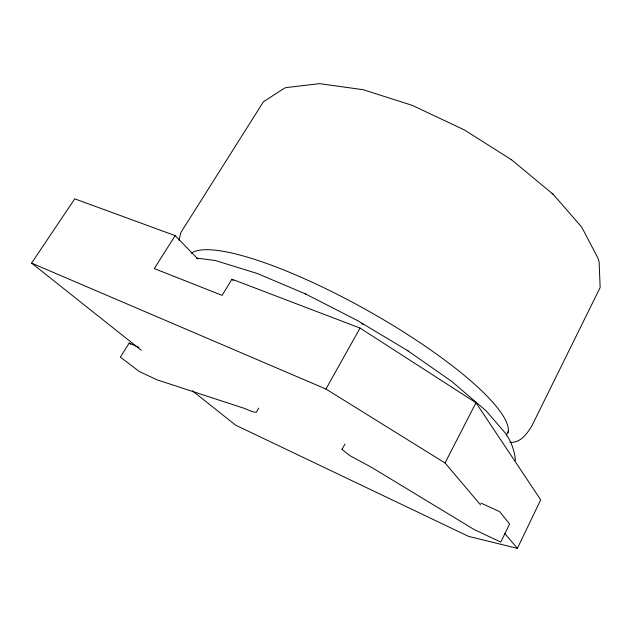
<?xml version="1.0" encoding="UTF-8"?>
<svg xmlns="http://www.w3.org/2000/svg" width="632" height="632" viewBox="0 0 632 632"><rect width="100%" height="100%" fill="white"/><g stroke="black" fill="none" stroke-linecap="round" stroke-linejoin="round"><path stroke-width="0.95" d="M515.388 460.594C514.883 451.28 510.988 441.025 505.521 433.331L486.166 410.855L451.762 381.452L407.19 350.326M179.03 240.16L180.799 232.639L263.41 101.791L284.266 88.259L286.193 87.595L319.547 83.645L363.313 89.736L412.491 105.449L464.394 129.939L511.557 159.785M192.357 390.797L235.641 425.17L468.612 536.386L517.387 548.355L540.7 499.849L475.975 402.742L360.05 328.071L231.936 279.194L222.116 295.373L154.303 268.592L175.167 235.625L74.75 198.835L31.6 263.117L141.347 350.286M506.232 435.274L508.389 430.961M480.581 504.928L445.047 462.987L475.975 402.742M480.889 503.072L499.596 511.58L509.605 523.96L500.789 542.09L473.992 529.45L371.608 467.372L349.615 455.514L342.023 449.431L344.969 444.035M31.6 263.117L325.938 389.036L360.05 328.071M342.023 449.431L342.394 448.767M258.685 408.122L256.26 412.333L252.381 411.685L244.236 408.327L156.744 379.729L139.285 371.49L120.372 357.143L129.205 343.042L138.977 347.489M510.056 442.305C520.721 443.064 527.056 433.655 531.978 425.66L600.155 287.521L599.12 261.822L597.848 257.896L581.724 227.141L553.292 194.411L511.185 159.477M196.489 258.046L215.52 260.582L257.232 273.482L305.217 293.785L357.491 320.566M305.217 293.785L306.299 294.346M357.428 320.535L408.122 350.886M325.938 389.036L445.047 462.987M129.205 343.042L130.753 344.266M552.052 193.392L553.292 194.411M175.167 235.625L197.84 258.954M231.936 279.194L233.295 280.624M504.699 533.376L517.387 548.355M191.22 253.258A182.822 40.543 29.3 0 1 371.316 312.65A182.822 40.543 29.3 0 1 508.073 433.038M361.551 323.537A183.406 38.544 29.3 0 1 363.258 324.5"/></g></svg>
